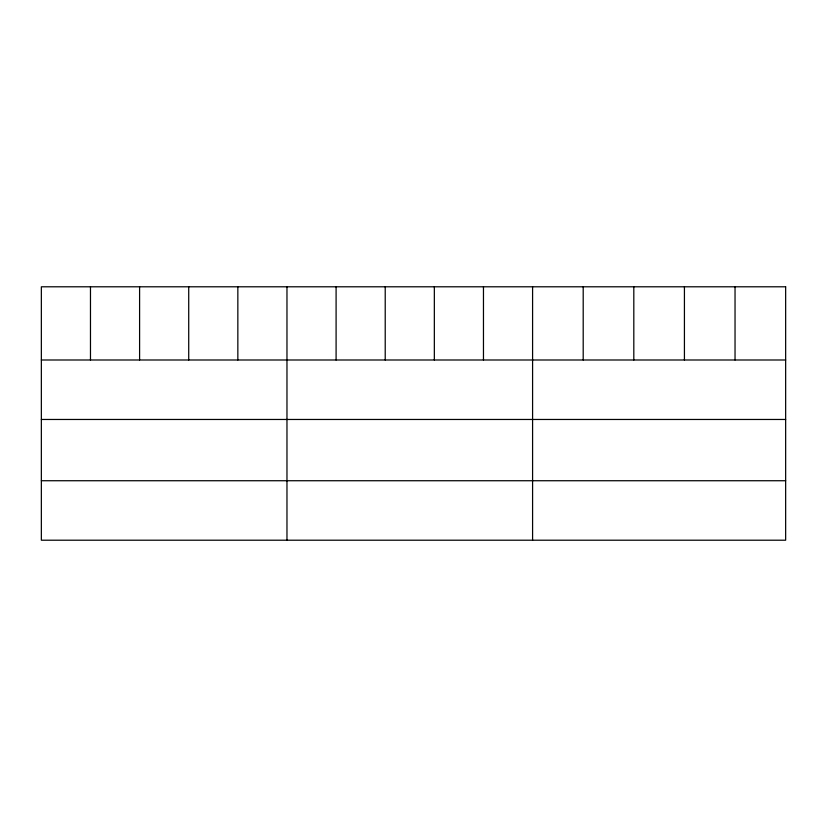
<?xml version="1.0" encoding="UTF-8"?>
<svg xmlns="http://www.w3.org/2000/svg" width="827" height="827" viewBox="0 0 827 827"><rect width="100%" height="100%" fill="white"/><g stroke="black" fill="none" stroke-linecap="round" stroke-linejoin="round"><path stroke-width="1.24" d="M41.35 359.993L785.65 359.993M41.35 419.465L785.65 419.465M41.35 480.735L785.65 480.735M735.038 286.793L735.038 359.993M684.425 286.793L684.425 359.993M633.813 286.793L633.813 359.993M583.2 286.793L583.2 359.993M532.588 286.793L532.588 540.207M483.464 286.793L483.464 359.993M434.34 286.793L434.34 359.993M385.217 286.793L385.217 359.993M336.093 286.793L336.093 359.993M286.969 286.793L286.969 540.207M237.845 286.793L237.845 359.993M188.721 286.793L188.721 359.993M139.598 286.793L139.598 359.993M90.474 286.793L90.474 359.993M785.65 286.793L41.35 286.793L41.35 540.207L785.65 540.207L785.65 286.793"/></g></svg>
